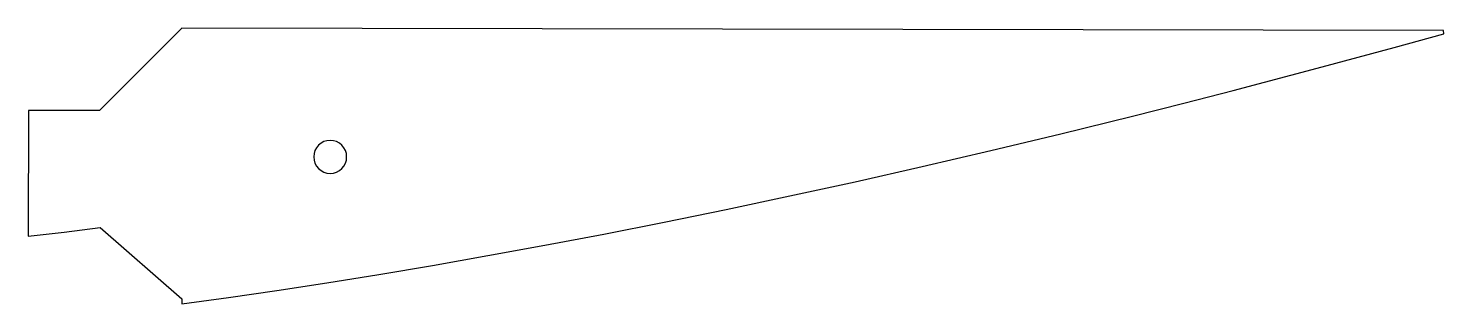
# Model space of a CAD drawing. Header units: millimetres. Extents: x 0 to 85.9, y 0 to 16.7.
import ezdxf

# ---------------------------------------------------------------- set-up
doc = ezdxf.new("R2010")
doc.units = ezdxf.units.MM

msp = doc.modelspace()

# ---------------------------------------------------------------- linework, layer by layer
for points in [[(85.865, 16.382), (85.858, 16.583), (9.321, 16.726), (4.316, 11.735), (0.006, 11.743), (0, 4.095), (2.178, 4.353), (4.354, 4.624), (9.304, 0.295), (9.304, 0), (12.135, 0.386), (15.074, 0.811), (18.119, 1.275), (21.269, 1.781), (24.524, 2.328), (27.883, 2.918), (31.345, 3.551), (34.909, 4.23), (38.574, 4.954), (42.339, 5.725), (46.203, 6.544), (50.166, 7.411), (54.226, 8.329), (58.383, 9.297), (62.635, 10.317), (66.983, 11.39), (70.107, 12.18), (73.093, 12.951), (78.491, 14.376), (82.855, 15.557)], [(19.313, 8.917), (19.294, 9.112), (19.237, 9.3), (19.144, 9.473), (19.02, 9.624), (18.869, 9.748), (18.696, 9.841), (18.508, 9.898), (18.313, 9.917), (18.118, 9.898), (17.93, 9.841), (17.757, 9.748), (17.606, 9.624), (17.481, 9.473), (17.389, 9.3), (17.332, 9.112), (17.313, 8.917), (17.332, 8.722), (17.389, 8.534), (17.481, 8.361), (17.606, 8.21), (17.757, 8.085), (17.93, 7.993), (18.118, 7.936), (18.313, 7.917), (18.508, 7.936), (18.696, 7.993), (18.869, 8.085), (19.02, 8.21), (19.144, 8.361), (19.237, 8.534), (19.294, 8.722)]]:
    msp.add_lwpolyline(points, close=True)

doc.saveas('drawing.dxf')
